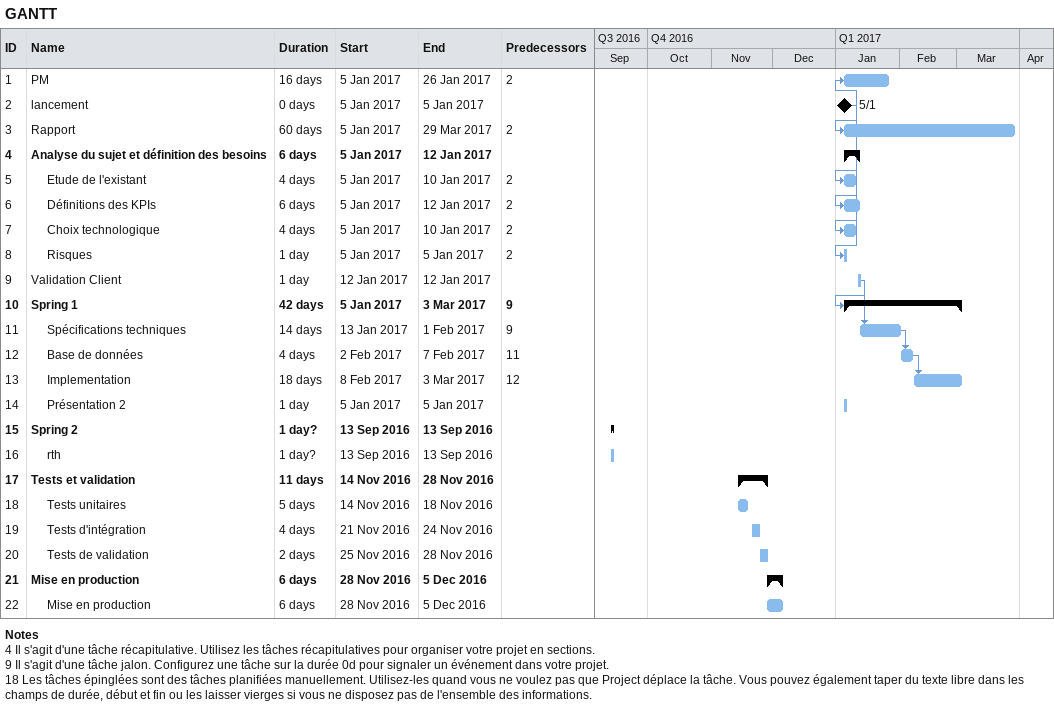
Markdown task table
GANTT

| ID | Level | Task | Duration | Start | Finish | Predecessors |
|---|---|---|---|---|---|---|
| 1 | 1 | PM | 16d | 2017-01-05 | 2017-01-26 | 2 |
| 2 | 1 | lancement | 0d | 2017-01-05 | 2017-01-05 |  |
| 3 | 1 | Rapport | 60d | 2017-01-05 | 2017-03-29 | 2 |
| 4 | 1 | **Analyse du sujet et définition des besoins** | 6d | 2017-01-05 | 2017-01-12 |  |
| 5 | 2 | Etude de l'existant | 4d | 2017-01-05 | 2017-01-10 | 2 |
| 6 | 2 | Définitions des KPIs | 6d | 2017-01-05 | 2017-01-12 | 2 |
| 7 | 2 | Choix technologique | 4d | 2017-01-05 | 2017-01-10 | 2 |
| 8 | 2 | Risques | 1d | 2017-01-05 | 2017-01-05 | 2 |
| 9 | 1 | Validation Client | 1d | 2017-01-12 | 2017-01-12 |  |
| 10 | 1 | **Spring 1** | 42d | 2017-01-05 | 2017-03-03 | 9 |
| 11 | 2 | Spécifications techniques | 14d | 2017-01-13 | 2017-02-01 | 9 |
| 12 | 2 | Base de données | 4d | 2017-02-02 | 2017-02-07 | 11 |
| 13 | 2 | Implementation | 18d | 2017-02-08 | 2017-03-03 | 12 |
| 14 | 2 | Présentation 2 | 1d | 2017-01-05 | 2017-01-05 |  |
| 15 | 1 | **Spring 2** | 1d? | 2016-09-13 | 2016-09-13 |  |
| 16 | 2 | rth | 1d? | 2016-09-13 | 2016-09-13 |  |
| 17 | 1 | **Tests et validation** | 11d | 2016-11-14 | 2016-11-28 |  |
| 18 | 2 | Tests unitaires | 5d | 2016-11-14 | 2016-11-18 |  |
| 19 | 2 | Tests d'intégration | 4d | 2016-11-21 | 2016-11-24 |  |
| 20 | 2 | Tests de validation | 2d | 2016-11-25 | 2016-11-28 |  |
| 21 | 1 | **Mise en production** | 6d | 2016-11-28 | 2016-12-05 |  |
| 22 | 2 | Mise en production | 6d | 2016-11-28 | 2016-12-05 |  |

Notes
- 4: Il s'agit d'une tâche récapitulative. Utilisez les tâches récapitulatives pour organiser votre projet en sections.
- 9: Il s'agit d'une tâche jalon. Configurez une tâche sur la durée 0d pour signaler un événement dans votre projet.
- 18: Les tâches épinglées sont des tâches planifiées manuellement. Utilisez-les quand vous ne voulez pas que Project déplace la tâche. Vous pouvez également taper du texte libre dans les champs de durée, début et fin ou les laisser vierges si vous ne disposez pas de l'ensemble des informations.
